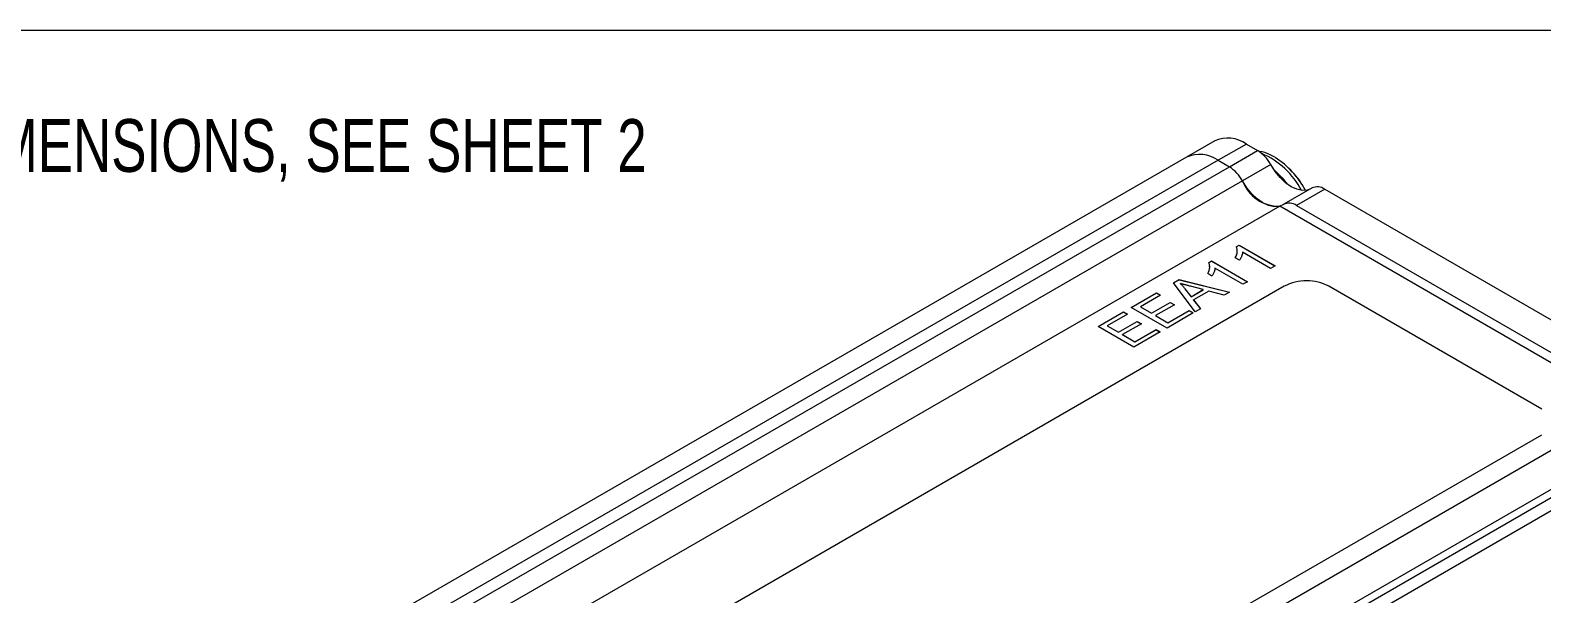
# Model space of a CAD drawing. Header units: inches. Extents: x 0.04 to 7.3, y 0.02 to 5.63.
# Drawn here: x 3.617 to 6.003, y 4.743 to 5.634 of the extents above; entities that cross this region are included whole.
import ezdxf

# ---------------------------------------------------------------- set-up
doc = ezdxf.new("R2010")
doc.units = ezdxf.units.IN
doc.header["$MEASUREMENT"] = 0
doc.styles.add('SLDTEXTSTYLE0', font='TXT', dxfattribs={"width": 0.75})

msp = doc.modelspace()

# ---------------------------------------------------------------- linework, layer by layer
at = {"color": 7, "linetype": 'Continuous', "lineweight": 0, "ltscale": 0.666667}
msp.add_line((0.0415, 5.6337), (7.2963, 5.6337), dxfattribs=at)
at = {"color": 7, "linetype": 'Continuous', "lineweight": 15, "ltscale": 0.666667}
for p, q in [((5.4865, 5.4588), (5.4419, 5.4331)), ((5.5365, 5.4539), (5.4919, 5.4282)), ((5.5097, 5.4179), (5.5542, 5.4436)), ((5.5365, 5.4539), (5.5542, 5.4436)), ((5.4419, 5.4331), (3.759, 4.4616)), ((5.4919, 5.4282), (3.809, 4.4566)), ((3.8268, 4.4464), (5.5097, 5.4179)), ((5.4919, 5.4282), (5.5097, 5.4179)), ((5.5749, 5.4214), (5.5303, 5.3956)), ((5.5303, 5.3956), (3.8474, 4.4241)), ((5.6401, 5.3845), (5.5956, 5.3588)), ((5.6601, 5.3825), (5.6156, 5.3568)), ((5.6601, 5.3825), (6.1553, 5.0967)), ((5.5891, 5.3557), (3.9062, 4.3842)), ((6.1371, 5.0394), (5.5891, 5.3557)), ((5.6156, 5.3568), (6.1107, 5.0709)), ((5.5257, 5.2705), (5.519, 5.2744)), ((5.5205, 5.2916), (5.5251, 5.2943)), ((5.5205, 5.2915), (5.5251, 5.2942)), ((5.5251, 5.2943), (5.5817, 5.2616)), ((5.5251, 5.2942), (5.5251, 5.2943)), ((5.5251, 5.2942), (5.5816, 5.2616)), ((5.5744, 5.2574), (5.5304, 5.2829)), ((5.4769, 5.2665), (5.4816, 5.2692)), ((5.4769, 5.2664), (5.4816, 5.2691)), ((5.4816, 5.2692), (5.5382, 5.2365)), ((5.4816, 5.2691), (5.4816, 5.2692)), ((5.4816, 5.2691), (5.5381, 5.2365)), ((5.5309, 5.2323), (5.4869, 5.2578)), ((5.5817, 5.2616), (5.5744, 5.2574)), ((5.5962, 5.2292), (4.1254, 4.3801)), ((5.4216, 5.2345), (5.4306, 5.2397)), ((5.4557, 5.1889), (5.4216, 5.2345)), ((5.4217, 5.2345), (5.4306, 5.2396)), ((5.4306, 5.2397), (5.5097, 5.22)), ((5.4306, 5.2396), (5.4306, 5.2397)), ((5.4306, 5.2396), (5.5096, 5.22)), ((5.4327, 5.2333), (5.4327, 5.2334)), ((5.4684, 5.2239), (5.4481, 5.2293)), ((5.4821, 5.2454), (5.4755, 5.2493)), ((5.5382, 5.2365), (5.5309, 5.2323)), ((6.0028, 5.0353), (5.6669, 5.2292)), ((5.3547, 5.1959), (5.3946, 5.2189)), ((5.3548, 5.1958), (5.3946, 5.2188)), ((5.4011, 5.2151), (5.3692, 5.1967)), ((5.3866, 5.1867), (5.4163, 5.2038)), ((5.3866, 5.1866), (5.4163, 5.2038)), ((5.3946, 5.2189), (5.4011, 5.2151)), ((5.3946, 5.2188), (5.3946, 5.2189)), ((5.3946, 5.2188), (5.401, 5.2151)), ((5.4163, 5.2038), (5.4229, 5.2001)), ((5.4163, 5.2038), (5.4228, 5.2)), ((5.4163, 5.2038), (5.4163, 5.2038)), ((5.4392, 5.2251), (5.4491, 5.2127)), ((5.4392, 5.225), (5.4392, 5.2251)), ((5.4392, 5.225), (5.4491, 5.2126)), ((5.4491, 5.2127), (5.4684, 5.2239)), ((5.4491, 5.2126), (5.4684, 5.2238)), ((5.4491, 5.2126), (5.4491, 5.2127)), ((5.4774, 5.2215), (5.4532, 5.2076)), ((5.4532, 5.2076), (5.4642, 5.1938)), ((5.4532, 5.2075), (5.4532, 5.2076)), ((5.4532, 5.2075), (5.4642, 5.1938)), ((5.4684, 5.2238), (5.4684, 5.2239)), ((5.5012, 5.2151), (5.4774, 5.2215)), ((5.5097, 5.22), (5.5012, 5.2151)), ((5.3025, 5.1657), (5.3424, 5.1888)), ((5.3026, 5.1657), (5.3424, 5.1887)), ((5.3489, 5.185), (5.317, 5.1666)), ((5.3424, 5.1888), (5.3489, 5.185)), ((5.3424, 5.1887), (5.3424, 5.1888)), ((5.3424, 5.1887), (5.3488, 5.185)), ((5.4113, 5.1632), (5.3547, 5.1959)), ((5.3692, 5.1967), (5.3866, 5.1867)), ((5.3692, 5.1966), (5.3692, 5.1967)), ((5.3692, 5.1966), (5.3866, 5.1866)), ((5.3866, 5.1866), (5.3866, 5.1867)), ((5.4229, 5.2001), (5.3931, 5.1829)), ((5.3931, 5.1829), (5.4127, 5.1716)), ((5.3931, 5.1828), (5.3931, 5.1829)), ((5.3931, 5.1828), (5.4127, 5.1715)), ((5.4526, 5.1871), (5.4113, 5.1632)), ((5.4127, 5.1716), (5.4461, 5.1909)), ((5.4127, 5.1715), (5.4461, 5.1908)), ((5.4461, 5.1909), (5.4526, 5.1871)), ((5.4461, 5.1908), (5.4461, 5.1909)), ((5.4461, 5.1908), (5.4525, 5.1871)), ((5.4642, 5.1938), (5.4557, 5.1889)), ((5.3591, 5.1331), (5.3025, 5.1657)), ((5.317, 5.1666), (5.3344, 5.1565)), ((5.317, 5.1665), (5.317, 5.1666)), ((5.317, 5.1665), (5.3344, 5.1565)), ((5.3344, 5.1565), (5.3641, 5.1737)), ((5.3344, 5.1565), (5.3641, 5.1736)), ((5.3344, 5.1565), (5.3344, 5.1565)), ((5.3707, 5.1699), (5.3409, 5.1528)), ((5.4004, 5.157), (5.3591, 5.1331)), ((5.3605, 5.1415), (5.3939, 5.1607)), ((5.3605, 5.1414), (5.3939, 5.1606)), ((5.3641, 5.1737), (5.3707, 5.1699)), ((5.3641, 5.1736), (5.3641, 5.1737)), ((5.3641, 5.1736), (5.3706, 5.1699)), ((5.3939, 5.1607), (5.4004, 5.157)), ((5.3939, 5.1606), (5.3939, 5.1607)), ((5.3939, 5.1606), (5.4003, 5.1569)), ((5.4127, 5.1715), (5.4127, 5.1716)), ((5.3409, 5.1528), (5.3605, 5.1415)), ((5.3409, 5.1527), (5.3409, 5.1528)), ((5.3409, 5.1527), (5.3605, 5.1414)), ((5.3605, 5.1414), (5.3605, 5.1415)), ((4.4542, 4.0678), (6.1371, 5.0394)), ((6.1966, 5.0118), (4.5137, 4.0403)), ((4.532, 4.1454), (6.0028, 4.9945)), ((6.2166, 5.0098), (4.5337, 4.0383)), ((6.2344, 4.9996), (4.5515, 4.028))]:
    msp.add_line(p, q, dxfattribs=at)
at = {"color": 7, "linetype": 'Continuous', "lineweight": 15, "ltscale": 0.666667, "flags": 128}
for points in [[(5.637, 5.3827), (5.6326, 5.3812), (5.6248, 5.3806), (5.6162, 5.3824), (5.6072, 5.3865), (5.5982, 5.3928), (5.5896, 5.4009), (5.5817, 5.4106), (5.5749, 5.4214)], [(5.5949, 5.3584), (5.5881, 5.3554), (5.5802, 5.3549), (5.5716, 5.3567), (5.5626, 5.3608), (5.5536, 5.3671), (5.545, 5.3752), (5.5371, 5.3848), (5.5303, 5.3956)]]:
    msp.add_lwpolyline(points, dxfattribs=at)
at = {"color": 155, "linetype": 'Continuous', "lineweight": 15, "ltscale": 0.666667, "flags": 128}
msp.add_lwpolyline([(5.5792, 5.4141), (5.5928, 5.4007), (5.601, 5.3906)], dxfattribs=at)
at = {"color": 7, "linetype": 'Continuous', "lineweight": 15, "ltscale": 0.444444}
for centre, radius, start, end in [((5.5072, 5.413), 0.0503, 54.3824, 114.3071), ((5.5233, 5.3942), 0.0583, 27.7296, 57.9435), ((5.4626, 5.3873), 0.0503, 54.3824, 114.3071), ((5.4787, 5.3685), 0.0583, 27.7296, 57.9435), ((5.5098, 5.318), 0.1354, 27.4346, 57.7398), ((5.5883, 5.4177), 0.062, 200.8838, 270.7711), ((5.499, 5.3098), 0.1489, 28.4223, 45.0332), ((5.6484, 5.3663), 0.02, 54.1471, 114.5424), ((5.604, 5.3409), 0.0197, 53.8957, 117.4059), ((5.6316, 5.1609), 0.0769, 62.6097, 117.3903)]:
    msp.add_arc(centre, radius, start, end, dxfattribs=at)
at = {"color": 155, "linetype": 'Continuous', "lineweight": 15, "ltscale": 0.444444}
msp.add_arc((5.5101, 5.3211), 0.1282, 27.6842, 66.6677, dxfattribs=at)
at = {"color": 7, "linetype": 'Continuous', "lineweight": 15, "ltscale": 0.666667}
for points, knots in [([(5.5813, 5.4331), (5.5786, 5.4345), (5.5708, 5.4386), (5.5623, 5.4419), (5.5566, 5.4421), (5.5561, 5.4421)], [0, 0, 0, 0, 0.3242837, 0.9369539, 1, 1, 1, 1]), ([(5.519, 5.2744), (5.5194, 5.2752), (5.5203, 5.2767), (5.5212, 5.2791), (5.5218, 5.2815), (5.5221, 5.2838), (5.5221, 5.286), (5.5219, 5.288), (5.5214, 5.2899), (5.5208, 5.291), (5.5205, 5.2916)], [0, 0, 0, 0, 0.14267, 0.281194, 0.417328, 0.551215, 0.678738, 0.795014, 0.90199, 1, 1, 1, 1]), ([(5.519, 5.2743), (5.5207, 5.2775), (5.5229, 5.2815), (5.5218, 5.2855), (5.5216, 5.2863)], [0, 0, 0, 0, 0.803037, 1, 1, 1, 1]), ([(5.5304, 5.2829), (5.5304, 5.2824), (5.5303, 5.2814), (5.53, 5.2799), (5.5296, 5.2783), (5.529, 5.2766), (5.5282, 5.2749), (5.5275, 5.2733), (5.5266, 5.2719), (5.526, 5.271), (5.5257, 5.2705)], [0, 0, 0, 0, 0.111676, 0.232107, 0.362335, 0.502156, 0.641506, 0.771086, 0.890156, 1, 1, 1, 1]), ([(5.4755, 5.2493), (5.4759, 5.2501), (5.4768, 5.2516), (5.4777, 5.254), (5.4783, 5.2564), (5.4786, 5.2587), (5.4786, 5.2609), (5.4784, 5.2629), (5.4779, 5.2648), (5.4772, 5.2659), (5.4769, 5.2665)], [0, 0, 0, 0, 0.14267, 0.281194, 0.417328, 0.551215, 0.678738, 0.795014, 0.90199, 1, 1, 1, 1]), ([(5.4755, 5.2492), (5.4772, 5.2524), (5.4794, 5.2563), (5.4783, 5.2604), (5.4781, 5.2612)], [0, 0, 0, 0, 0.803037, 1, 1, 1, 1]), ([(5.4869, 5.2578), (5.4868, 5.2573), (5.4868, 5.2563), (5.4865, 5.2548), (5.4861, 5.2531), (5.4854, 5.2514), (5.4847, 5.2498), (5.4839, 5.2482), (5.4831, 5.2467), (5.4824, 5.2458), (5.4821, 5.2454)], [0, 0, 0, 0, 0.111676, 0.232107, 0.362335, 0.502156, 0.641506, 0.771086, 0.890156, 1, 1, 1, 1]), ([(5.4481, 5.2293), (5.4473, 5.2295), (5.4457, 5.2299), (5.4435, 5.2305), (5.4414, 5.231), (5.4394, 5.2316), (5.4375, 5.2321), (5.4358, 5.2325), (5.4342, 5.2329), (5.4332, 5.2332), (5.4327, 5.2334)], [0, 0, 0, 0, 0.153148, 0.299433, 0.436426, 0.565671, 0.686508, 0.799269, 0.903395, 1, 1, 1, 1]), ([(5.4327, 5.2334), (5.4333, 5.2327), (5.4347, 5.2314), (5.4364, 5.2294), (5.438, 5.2273), (5.4388, 5.2258), (5.4392, 5.2251)], [0, 0, 0, 0, 0.247289, 0.496559, 0.746365, 1, 1, 1, 1]), ([(5.4327, 5.2333), (5.4333, 5.2326), (5.4347, 5.2313), (5.4364, 5.2293), (5.438, 5.2272), (5.4388, 5.2257), (5.4392, 5.225)], [0, 0, 0, 0, 0.247289, 0.496559, 0.746365, 1, 1, 1, 1])]:
    msp.add_open_spline(points, degree=3, knots=knots, dxfattribs=at)

# ---------------------------------------------------------------- texts
at = {"color": 7, "linetype": 'Continuous', "lineweight": 0, "ltscale": 0.666667, "insert": (2.9738, 5.4933), "char_height": 0.083333, "attachment_point": 1, "style": 'SLDTEXTSTYLE0'}
msp.add_mtext('FOR INSIDE DIMENSIONS, SEE SHEET 2', dxfattribs=at)

doc.saveas('drawing.dxf')
